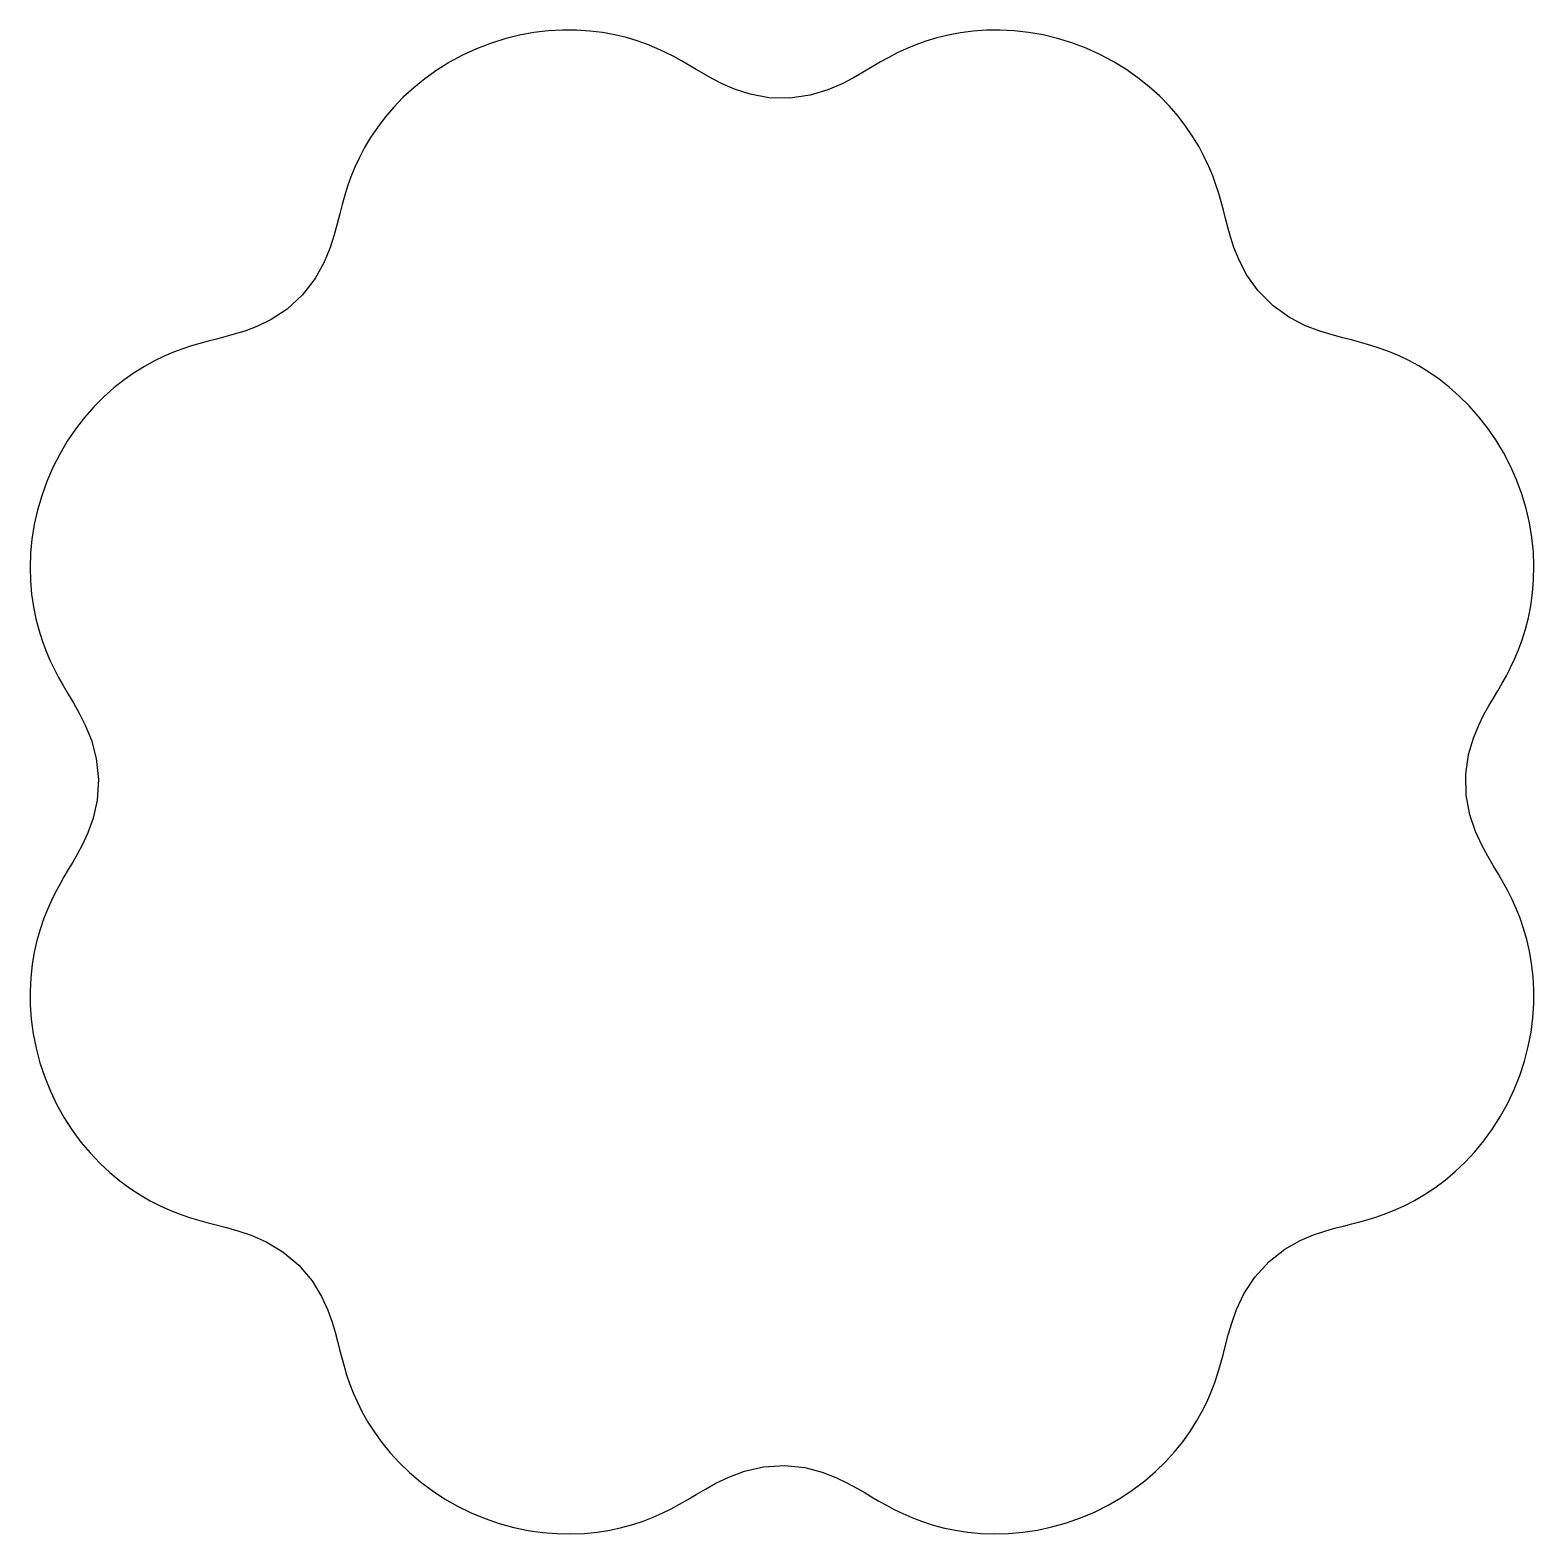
# Model space of a CAD drawing. Header units: metres. Extents: x -24.4 to 24.4, y -24.4 to 24.4.
import ezdxf

# ---------------------------------------------------------------- set-up
doc = ezdxf.new("R2010")
doc.units = ezdxf.units.M

msp = doc.modelspace()

# ---------------------------------------------------------------- linework, layer by layer
for p, q in [((-9.470327, 23.992253), (-9.928612, 23.815135)), ((-9.0034, 24.13968), (-9.470327, 23.992253)), ((-8.531861, 24.256573), (-9.0034, 24.13968)), ((-8.059807, 24.342679), (-8.531861, 24.256573)), ((-7.591304, 24.398332), (-8.059807, 24.342679)), ((-7.130289, 24.424447), (-7.591304, 24.398332)), ((-6.680471, 24.422485), (-7.130289, 24.424447)), ((-6.245238, 24.394413), (-6.680471, 24.422485)), ((-5.827557, 24.342638), (-6.245238, 24.394413)), ((-5.429895, 24.269927), (-5.827557, 24.342638)), ((-5.054121, 24.179315), (-5.429895, 24.269927)), ((-4.701428, 24.073981), (-5.054121, 24.179315)), ((-4.372244, 23.957121), (-4.701428, 24.073981)), ((-4.066137, 23.831783), (-4.372244, 23.957121)), ((4.345877, 23.946695), (4.036464, 23.818467)), ((4.675611, 24.065238), (4.345877, 23.946695)), ((5.026902, 24.171695), (4.675611, 24.065238)), ((5.399951, 24.263328), (5.026902, 24.171695)), ((5.794076, 24.337263), (5.399951, 24.263328)), ((6.207829, 24.390656), (5.794076, 24.337263)), ((6.639094, 24.420829), (6.207829, 24.390656)), ((7.085192, 24.425391), (6.639094, 24.420829)), ((7.542972, 24.402332), (7.085192, 24.425391)), ((8.008908, 24.350099), (7.542972, 24.402332)), ((8.479197, 24.267654), (8.008908, 24.350099)), ((8.949859, 24.154515), (8.479197, 24.267654)), ((9.41684, 24.010779), (8.949859, 24.154515)), ((9.876106, 23.837128), (9.41684, 24.010779)), ((-10.374384, 23.609736), (-10.804022, 23.377999)), ((-9.928612, 23.815135), (-10.374384, 23.609736)), ((-3.781694, 23.700684), (-4.066137, 23.831783)), ((-3.516368, 23.565992), (-3.781694, 23.700684)), ((-3.266237, 23.429081), (-3.516368, 23.565992)), ((3.467148, 23.539472), (3.19717, 23.389609)), ((3.744895, 23.682391), (3.467148, 23.539472)), ((4.036464, 23.818467), (3.744895, 23.682391)), ((10.323742, 23.634818), (9.876106, 23.837128)), ((10.756046, 23.405658), (10.323742, 23.634818)), ((-11.214237, 23.12235), (-11.602149, 22.845639)), ((-10.804022, 23.377999), (-11.214237, 23.12235)), ((-3.02564, 23.29025), (-3.266237, 23.429081)), ((-2.786579, 23.148478), (-3.02564, 23.29025)), ((-2.537776, 23.001321), (-2.786579, 23.148478)), ((-2.263284, 22.845363), (-2.537776, 23.001321)), ((2.641156, 23.062182), (2.32393, 22.87914)), ((2.926113, 23.231389), (2.641156, 23.062182)), ((3.19717, 23.389609), (2.926113, 23.231389)), ((11.169615, 23.151961), (10.756046, 23.405658)), ((11.561422, 22.876499), (11.169615, 23.151961)), ((-11.965346, 22.551058), (-12.301941, 22.242056)), ((-11.602149, 22.845639), (-11.965346, 22.551058)), ((-1.940914, 22.678105), (-2.263284, 22.845363)), ((-1.542141, 22.50297), (-1.940914, 22.678105)), ((-1.038734, 22.33847), (-1.542141, 22.50297)), ((1.487668, 22.48221), (0.9182, 22.308774)), ((1.9493, 22.682395), (1.487668, 22.48221)), ((2.32393, 22.87914), (1.9493, 22.682395)), ((11.92889, 22.582428), (11.561422, 22.876499)), ((12.269946, 22.273211), (11.92889, 22.582428)), ((-12.301941, 22.242056), (-12.610611, 21.922239)), ((-0.424193, 22.225297), (-1.038734, 22.33847)), ((0.257256, 22.211066), (-0.424193, 22.225297)), ((0.9182, 22.308774), (0.257256, 22.211066)), ((12.583074, 21.952528), (12.269946, 22.273211)), ((-12.890625, 21.595254), (-13.141853, 21.264673)), ((-12.610611, 21.922239), (-12.890625, 21.595254)), ((12.867344, 21.624171), (12.583074, 21.952528)), ((13.122433, 21.291936), (12.867344, 21.624171)), ((-13.141853, 21.264673), (-13.364768, 20.933845)), ((13.348635, 20.959501), (13.122433, 21.291936)), ((-13.56043, 20.605753), (-13.730456, 20.282834)), ((-13.364768, 20.933845), (-13.56043, 20.605753)), ((13.546845, 20.630294), (13.348635, 20.959501)), ((13.71854, 20.307353), (13.546845, 20.630294)), ((-13.730456, 20.282834), (-13.876988, 19.966772)), ((13.865741, 19.993158), (13.71854, 20.307353)), ((-14.002659, 19.658251), (-14.110576, 19.356633)), ((-13.876988, 19.966772), (-14.002659, 19.658251)), ((13.990972, 19.689457), (13.865741, 19.993158)), ((14.097204, 19.397039), (13.990972, 19.689457)), ((-14.204367, 19.059541), (-14.288342, 18.762299)), ((-14.110576, 19.356633), (-14.204367, 19.059541)), ((14.187825, 19.115465), (14.097204, 19.397039)), ((14.266629, 18.842712), (14.187825, 19.115465)), ((-14.288342, 18.762299), (-14.367938, 18.457236)), ((14.337904, 18.574701), (14.266629, 18.842712)), ((14.406703, 18.304682), (14.337904, 18.574701)), ((-14.450709, 18.132919), (-14.548294, 17.773872)), ((-14.367938, 18.457236), (-14.450709, 18.132919)), ((14.479511, 18.022482), (14.406703, 18.304682)), ((-14.548294, 17.773872), (-14.679689, 17.362388)), ((14.565659, 17.713893), (14.479511, 18.022482)), ((14.679942, 17.361122), (14.565659, 17.713893)), ((-14.679689, 17.362388), (-14.874446, 16.886224)), ((14.846275, 16.946956), (14.679942, 17.361122)), ((-14.874446, 16.886224), (-15.168661, 16.356078)), ((15.098709, 16.467197), (14.846275, 16.946956)), ((-15.168661, 16.356078), (-15.58122, 15.823441)), ((15.468819, 15.951231), (15.098709, 16.467197)), ((-15.58122, 15.823441), (-16.080326, 15.364514)), ((15.95261, 15.467691), (15.468819, 15.951231)), ((-16.080326, 15.364514), (-16.592439, 15.025501)), ((16.491601, 15.084094), (15.95261, 15.467691)), ((-17.056887, 14.798082), (-17.454486, 14.647615)), ((-16.592439, 15.025501), (-17.056887, 14.798082)), ((17.011352, 14.81782), (16.491601, 15.084094)), ((17.471066, 14.642246), (17.011352, 14.81782)), ((-18.910256, 14.247811), (-19.184922, 14.166433)), ((-18.641576, 14.320532), (-18.910256, 14.247811)), ((-18.372865, 14.389415), (-18.641576, 14.320532)), ((-18.094879, 14.460492), (-18.372865, 14.389415)), ((-17.794444, 14.542188), (-18.094879, 14.460492)), ((-17.454486, 14.647615), (-17.794444, 14.542188)), ((17.867862, 14.521633), (17.471066, 14.642246)), ((18.216585, 14.429178), (17.867862, 14.521633)), ((18.53479, 14.348086), (18.216585, 14.429178)), ((18.836985, 14.267997), (18.53479, 14.348086)), ((19.1336, 14.182022), (18.836985, 14.267997)), ((19.431486, 14.085073), (19.1336, 14.182022)), ((-20.070777, 13.831107), (-20.387354, 13.678)), ((-19.764337, 13.961569), (-20.070777, 13.831107)), ((-19.469086, 14.072249), (-19.764337, 13.961569)), ((-19.184922, 14.166433), (-19.469086, 14.072249)), ((19.734683, 13.973035), (19.431486, 14.085073)), ((20.045087, 13.842422), (19.734683, 13.973035)), ((20.362971, 13.690245), (20.045087, 13.842422)), ((20.687375, 13.513991), (20.362971, 13.690245)), ((-21.042435, 13.294754), (-21.375154, 13.061391)), ((-20.712119, 13.499846), (-21.042435, 13.294754)), ((-20.387354, 13.678), (-20.712119, 13.499846)), ((21.016404, 13.311646), (20.687375, 13.513991)), ((21.347467, 13.081729), (21.016404, 13.311646)), ((-21.706771, 12.79901), (-22.033567, 12.507472)), ((-21.375154, 13.061391), (-21.706771, 12.79901)), ((21.677475, 12.823325), (21.347467, 13.081729)), ((22.003007, 12.536112), (21.677475, 12.823325)), ((-22.033567, 12.507472), (-22.351737, 12.187251)), ((22.320463, 12.220368), (22.003007, 12.536112)), ((22.626193, 11.876976), (22.320463, 12.220368)), ((-22.657505, 11.839427), (-22.947238, 11.46566)), ((-22.351737, 12.187251), (-22.657505, 11.839427)), ((22.916622, 11.507403), (22.626193, 11.876976)), ((-22.947238, 11.46566), (-23.217541, 11.068152)), ((23.188355, 11.113669), (22.916622, 11.507403)), ((-23.217541, 11.068152), (-23.465347, 10.649599)), ((23.438277, 10.698311), (23.188355, 11.113669)), ((-23.465347, 10.649599), (-23.687993, 10.21313)), ((23.66364, 10.264317), (23.438277, 10.698311)), ((23.862131, 9.815066), (23.66364, 10.264317)), ((-23.687993, 10.21313), (-23.883286, 9.762229)), ((24.031936, 9.35425), (23.862131, 9.815066)), ((-24.049554, 9.300662), (-24.185682, 8.83238)), ((-23.883286, 9.762229), (-24.049554, 9.300662)), ((24.171786, 8.885788), (24.031936, 9.35425)), ((-24.185682, 8.83238), (-24.291134, 8.361432)), ((24.280983, 8.413736), (24.171786, 8.885788)), ((-24.291134, 8.361432), (-24.365959, 7.891864)), ((24.359421, 7.942192), (24.280983, 8.413736)), ((-24.365959, 7.891864), (-24.41078, 7.42762)), ((24.407582, 7.475199), (24.359421, 7.942192)), ((-24.41078, 7.42762), (-24.426769, 6.972442)), ((24.42652, 7.016646), (24.407582, 7.475199)), ((-24.426769, 6.972442), (-24.415599, 6.529774)), ((24.417828, 6.570172), (24.42652, 7.016646)), ((-24.415599, 6.529774), (-24.379384, 6.102656)), ((24.383589, 6.139066), (24.417828, 6.570172)), ((-24.379384, 6.102656), (-24.320596, 5.693636)), ((24.326308, 5.726181), (24.383589, 6.139066)), ((-24.320596, 5.693636), (-24.241966, 5.304672)), ((24.24883, 5.33384), (24.326308, 5.726181)), ((-24.241966, 5.304672), (-24.14636, 4.937031)), ((-24.14636, 4.937031), (-24.036634, 4.591186)), ((24.045724, 4.616929), (24.154236, 4.963753)), ((24.154236, 4.963753), (24.24883, 5.33384)), ((-24.036634, 4.591186), (-23.915463, 4.266693)), ((23.926468, 4.293592), (24.045724, 4.616929)), ((-23.915463, 4.266693), (-23.785129, 3.962026)), ((-23.785129, 3.962026), (-23.647286, 3.674359)), ((23.667278, 3.713698), (23.799452, 3.993074)), ((23.799452, 3.993074), (23.926468, 4.293592)), ((-23.647286, 3.674359), (-23.502689, 3.399215)), ((23.394569, 3.20546), (23.53194, 3.452598)), ((23.53194, 3.452598), (23.667278, 3.713698)), ((-23.502689, 3.399215), (-23.350923, 3.129929)), ((-23.350923, 3.129929), (-23.190239, 2.856787)), ((23.112318, 2.725822), (23.255155, 2.966106)), ((23.255155, 2.966106), (23.394569, 3.20546)), ((-23.190239, 2.856787), (-23.017803, 2.565738)), ((-23.017803, 2.565738), (-22.831085, 2.236781)), ((22.804631, 2.188201), (22.963294, 2.472311)), ((22.963294, 2.472311), (23.112318, 2.725822)), ((-22.831085, 2.236781), (-22.631901, 1.843183)), ((22.634679, 1.849592), (22.804631, 2.188201)), ((-22.631901, 1.843183), (-22.434633, 1.355666)), ((22.459642, 1.426964), (22.634679, 1.849592)), ((-22.434633, 1.355666), (-22.275241, 0.759645)), ((22.303353, 0.894825), (22.459642, 1.426964)), ((-22.275241, 0.759645), (-22.203681, 0.08514)), ((22.211035, 0.257082), (22.303353, 0.894825)), ((-22.203681, 0.08514), (-22.245932, -0.586861)), ((22.225735, -0.427989), (22.211035, 0.257082)), ((22.347091, -1.070725), (22.225735, -0.427989)), ((-22.245932, -0.586861), (-22.376735, -1.175425)), ((-22.376735, -1.175425), (-22.54684, -1.650683)), ((22.531342, -1.612747), (22.347091, -1.070725)), ((-22.54684, -1.650683), (-22.720966, -2.02747)), ((22.732572, -2.049948), (22.531342, -1.612747)), ((-22.885362, -2.33541), (-23.038795, -2.601667)), ((-22.720966, -2.02747), (-22.885362, -2.33541)), ((22.926292, -2.407519), (22.732572, -2.049948)), ((23.105685, -2.714593), (22.926292, -2.407519)), ((-23.184307, -2.846749), (-23.325169, -3.085285)), ((-23.038795, -2.601667), (-23.184307, -2.846749)), ((23.271855, -2.994598), (23.105685, -2.714593)), ((-23.463479, -3.32762), (-23.599911, -3.581095)), ((-23.325169, -3.085285), (-23.463479, -3.32762)), ((23.42778, -3.264363), (23.271855, -2.994598)), ((23.575827, -3.535579), (23.42778, -3.264363)), ((-23.733868, -3.850892), (-23.863756, -4.14056)), ((-23.599911, -3.581095), (-23.733868, -3.850892)), ((23.717074, -3.816304), (23.575827, -3.535579)), ((23.85132, -4.112024), (23.717074, -3.816304)), ((-23.863756, -4.14056), (-23.987246, -4.452344)), ((23.977325, -4.426338), (23.85132, -4.112024)), ((-24.101519, -4.7874), (-24.203474, -5.145934)), ((-23.987246, -4.452344), (-24.101519, -4.7874)), ((24.093088, -4.761389), (23.977325, -4.426338)), ((24.196104, -5.118137), (24.093088, -4.761389)), ((-24.203474, -5.145934), (-24.289905, -5.527321)), ((24.283584, -5.496551), (24.196104, -5.118137)), ((-24.289905, -5.527321), (-24.357658, -5.930188)), ((24.352646, -5.895746), (24.283584, -5.496551)), ((-24.357658, -5.930188), (-24.403754, -6.352508)), ((24.400475, -6.314099), (24.352646, -5.895746)), ((24.424456, -6.749344), (24.400475, -6.314099)), ((-24.403754, -6.352508), (-24.425508, -6.791684)), ((-24.425508, -6.791684), (-24.420616, -7.244633)), ((24.422285, -7.198674), (24.424456, -6.749344)), ((-24.420616, -7.244633), (-24.387233, -7.707878)), ((24.392059, -7.658836), (24.422285, -7.198674)), ((-24.387233, -7.707878), (-24.324031, -8.177645)), ((24.332349, -8.126225), (24.392059, -7.658836)), ((-24.324031, -8.177645), (-24.230237, -8.649954)), ((24.242253, -8.596985), (24.332349, -8.126225)), ((-24.230237, -8.649954), (-24.105663, -9.120724)), ((24.121433, -9.067108), (24.242253, -8.596985)), ((-24.105663, -9.120724), (-23.950712, -9.585863)), ((23.970131, -9.532535), (24.121433, -9.067108)), ((-23.950712, -9.585863), (-23.76637, -10.041374)), ((23.789176, -9.989254), (23.970131, -9.532535)), ((-23.76637, -10.041374), (-23.554184, -10.48344)), ((23.579963, -10.433394), (23.789176, -9.989254)), ((-23.554184, -10.48344), (-23.316224, -10.908516)), ((23.344433, -10.86132), (23.579963, -10.433394)), ((-23.316224, -10.908516), (-23.055028, -11.313409)), ((23.085019, -11.269716), (23.344433, -10.86132)), ((-23.055028, -11.313409), (-22.773538, -11.695348)), ((-22.773538, -11.695348), (-22.47502, -12.05205)), ((22.506403, -12.016699), (22.804595, -11.655661)), ((22.804595, -11.655661), (23.085019, -11.269716)), ((-22.47502, -12.05205), (-22.162973, -12.381765)), ((22.193968, -12.350893), (22.506403, -12.016699)), ((-22.162973, -12.381765), (-21.841023, -12.683317)), ((-21.841023, -12.683317), (-21.512811, -12.956122)), ((21.541329, -12.933851), (21.871009, -12.65687)), ((21.871009, -12.65687), (22.193968, -12.350893)), ((-21.512811, -12.956122), (-21.181865, -13.200205)), ((20.87677, -13.400764), (21.208707, -13.181667)), ((21.208707, -13.181667), (21.541329, -12.933851)), ((-21.181865, -13.200205), (-20.85146, -13.416185)), ((-20.85146, -13.416185), (-20.524458, -13.605265)), ((-20.524458, -13.605265), (-20.203129, -13.769197)), ((20.227902, -13.757546), (20.548864, -13.592184)), ((20.548864, -13.592184), (20.87677, -13.400764)), ((-20.203129, -13.769197), (-19.888934, -13.910248)), ((-19.888934, -13.910248), (-19.582259, -14.03117)), ((-19.582259, -14.03117), (-19.282074, -14.135194)), ((-19.282074, -14.135194), (-18.985487, -14.226093)), ((19.04657, -14.208476), (19.325678, -14.121182)), ((19.325678, -14.121182), (19.615289, -14.019186)), ((19.615289, -14.019186), (19.9162, -13.899)), ((19.9162, -13.899), (20.227902, -13.757546)), ((-18.985487, -14.226093), (-18.687144, -14.308403)), ((-18.687144, -14.308403), (-18.3785, -14.387969)), ((-18.3785, -14.387969), (-18.047097, -14.47313)), ((-18.047097, -14.47313), (-17.676585, -14.577013)), ((-17.676585, -14.577013), (-17.24956, -14.721045)), ((17.263864, -14.715465), (17.630582, -14.590842)), ((17.630582, -14.590842), (17.948455, -14.499339)), ((17.948455, -14.499339), (18.235757, -14.424229)), ((18.235757, -14.424229), (18.507717, -14.355114)), ((18.507717, -14.355114), (18.775477, -14.284972)), ((18.775477, -14.284972), (19.04657, -14.208476)), ((-17.24956, -14.721045), (-16.757499, -14.937358)), ((-16.757499, -14.937358), (-16.22024, -15.260904)), ((16.339461, -15.179449), (16.832754, -14.899843)), ((16.832754, -14.899843), (17.263864, -14.715465)), ((-16.22024, -15.260904), (-15.699053, -15.700406)), ((15.360706, -16.085315), (15.824155, -15.580547)), ((15.824155, -15.580547), (16.339461, -15.179449)), ((-15.699053, -15.700406), (-15.268016, -16.210143)), ((15.007093, -16.625715), (15.360706, -16.085315)), ((-15.268016, -16.210143), (-14.95939, -16.714467)), ((-14.95939, -16.714467), (-14.754668, -17.162502)), ((14.766889, -17.132528), (15.007093, -16.625715)), ((-14.754668, -17.162502), (-14.618045, -17.544212)), ((-14.618045, -17.544212), (-14.520161, -17.872535)), ((14.496681, -17.95884), (14.608183, -17.575731)), ((14.608183, -17.575731), (14.766889, -17.132528)), ((-14.520161, -17.872535), (-14.442114, -18.165894)), ((14.408327, -18.298361), (14.496681, -17.95884)), ((-14.442114, -18.165894), (-14.372253, -18.440489)), ((-14.372253, -18.440489), (-14.302915, -18.708465)), ((14.328282, -18.611364), (14.408327, -18.298361)), ((-14.302915, -18.708465), (-14.228449, -18.978186)), ((-14.228449, -18.978186), (-14.144239, -19.254981)), ((14.158987, -19.207752), (14.247276, -18.911339)), ((14.247276, -18.911339), (14.328282, -18.611364)), ((-14.144239, -19.254981), (-14.046261, -19.541833)), ((13.942248, -19.811573), (14.058623, -19.506681)), ((14.058623, -19.506681), (14.158987, -19.207752)), ((-14.046261, -19.541833), (-13.930927, -19.839921)), ((-13.930927, -19.839921), (-13.795056, -20.149033)), ((13.806506, -20.123876), (13.942248, -19.811573)), ((-13.795056, -20.149033), (-13.635893, -20.46787)), ((-13.635893, -20.46787), (-13.45116, -20.794293)), ((13.465918, -20.76929), (13.648526, -20.443521)), ((13.648526, -20.443521), (13.806506, -20.123876)), ((-13.45116, -20.794293), (-13.239103, -21.125522)), ((13.256797, -21.099093), (13.465918, -20.76929)), ((-13.239103, -21.125522), (-12.998532, -21.458304)), ((-12.998532, -21.458304), (-12.728851, -21.78907)), ((12.754222, -21.759416), (13.019821, -21.430197)), ((13.019821, -21.430197), (13.256797, -21.099093)), ((-12.728851, -21.78907), (-12.430074, -22.114067)), ((12.459827, -22.083271), (12.754222, -21.759416)), ((-12.430074, -22.114067), (-12.102828, -22.429487)), ((-12.102828, -22.429487), (-11.748341, -22.731579)), ((-1.731138, -22.581411), (-1.216652, -22.389327)), ((-1.216652, -22.389327), (-0.595882, -22.247319)), ((-0.595882, -22.247319), (0.086819, -22.20371)), ((0.086819, -22.20371), (0.744013, -22.272222)), ((0.744013, -22.272222), (1.304805, -22.417361)), ((1.304805, -22.417361), (1.753012, -22.590847)), ((11.786968, -22.700371), (12.137065, -22.398137)), ((12.137065, -22.398137), (12.459827, -22.083271)), ((-11.748341, -22.731579), (-11.368411, -23.016762)), ((-2.487986, -22.972513), (-2.145613, -22.782192)), ((-2.145613, -22.782192), (-1.731138, -22.581411)), ((1.753012, -22.590847), (2.109744, -22.763159)), ((2.109744, -22.763159), (2.404966, -22.924658)), ((2.404966, -22.924658), (2.664263, -23.075775)), ((11.411144, -22.986435), (11.786968, -22.700371)), ((-11.368411, -23.016762), (-10.965371, -23.281713)), ((-10.965371, -23.281713), (-10.542031, -23.523461)), ((-3.331664, -23.465465), (-3.062468, -23.311685)), ((-3.062468, -23.311685), (-2.786371, -23.148355)), ((-2.786371, -23.148355), (-2.487986, -22.972513)), ((2.664263, -23.075775), (2.906531, -23.219852)), ((2.906531, -23.219852), (3.145183, -23.359936)), ((3.145183, -23.359936), (3.38971, -23.497767)), ((10.591434, -23.497019), (11.011748, -23.252994)), ((11.011748, -23.252994), (11.411144, -22.986435)), ((-10.542031, -23.523461), (-10.101615, -23.739455)), ((-10.101615, -23.739455), (-9.647686, -23.927627)), ((-9.647686, -23.927627), (-9.184064, -24.086443)), ((-4.508101, -24.007317), (-4.188753, -23.883661)), ((-4.188753, -23.883661), (-3.888659, -23.751325)), ((-3.888659, -23.751325), (-3.604617, -23.611764)), ((-3.604617, -23.611764), (-3.331664, -23.465465)), ((3.38971, -23.497767), (3.646851, -23.633679)), ((3.646851, -23.633679), (3.921338, -23.766802)), ((3.921338, -23.766802), (4.21637, -23.895332)), ((4.21637, -23.895332), (4.533903, -24.016796)), ((9.237695, -24.069744), (9.700797, -23.90733)), ((9.700797, -23.90733), (10.153295, -23.715861)), ((10.153295, -23.715861), (10.591434, -23.497019)), ((-9.184064, -24.086443), (-8.714734, -24.214929)), ((-8.714734, -24.214929), (-8.243754, -24.312697)), ((-8.243754, -24.312697), (-7.775153, -24.37994)), ((-7.775153, -24.37994), (-7.312835, -24.417423)), ((-7.312835, -24.417423), (-6.860476, -24.426447)), ((-6.860476, -24.426447), (-6.421428, -24.408802)), ((-6.421428, -24.408802), (-5.998617, -24.3667)), ((-5.998617, -24.3667), (-5.594453, -24.302688)), ((-5.594453, -24.302688), (-5.21073, -24.219543)), ((-5.21073, -24.219543), (-4.848527, -24.120143)), ((-4.848527, -24.120143), (-4.508101, -24.007317)), ((4.533903, -24.016796), (4.874843, -24.128287)), ((4.874843, -24.128287), (5.23918, -24.226662)), ((5.23918, -24.226662), (5.626092, -24.308715)), ((5.626092, -24.308715), (6.034036, -24.371323)), ((6.034036, -24.371323), (6.460835, -24.411572)), ((6.460835, -24.411572), (6.90376, -24.426864)), ((6.90376, -24.426864), (7.359622, -24.415003)), ((7.359622, -24.415003), (7.824861, -24.374268)), ((7.824861, -24.374268), (8.295642, -24.303467)), ((8.295642, -24.303467), (8.767951, -24.201973)), ((8.767951, -24.201973), (9.237695, -24.069744))]:
    msp.add_line(p, q)

doc.saveas('drawing.dxf')
